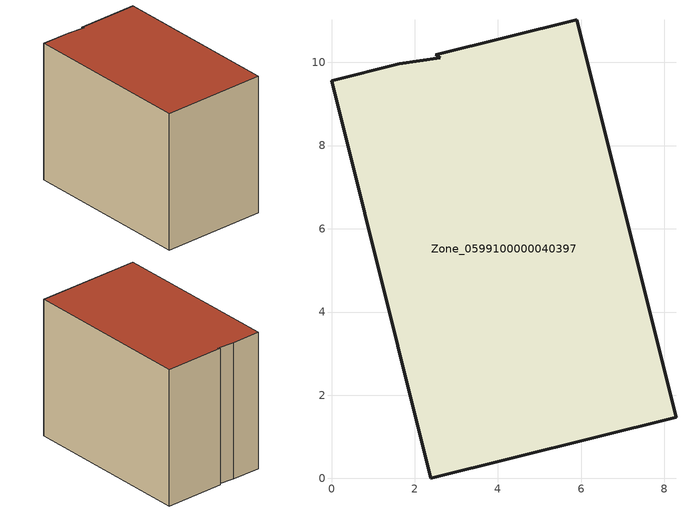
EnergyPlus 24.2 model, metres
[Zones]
Zone_0599100000040397
 floor ground (C_G): 2.51,10.19 5.89,11.03 8.28,1.47 2.39,0 0,9.56 1.63,9.97 2.61,10.11 z0
 wall outside (C_F): 2.39,0 8.28,1.47 5.89,11.03 2.51,10.19 2.61,10.11 1.63,9.97 0,9.56 2.39,0 z0:8.02
 roof outside (C_R): 5.89,11.03 2.51,10.19 2.61,10.11 1.63,9.97 0,9.56 2.39,0 8.28,1.47 z8.02
[BUILDING]
Pand.0599100000040397: North Axis=0; Terrain=City; Loads Convergence Tolerance Value=0.04; Temperature Convergence Tolerance Value=0.4; Solar Distribution=FullExterior; Maximum Number of Warmup Days=25; Minimum Number of Warmup Days=1
[Site:Location]
Rotterdam.The.Hague.AP_ZH_NLD Design_Conditions: Latitude=51.96; Longitude=4.45; Time Zone=1; Elevation=-4.5
[SITE:GROUNDTEMPERATURE:BUILDINGSURFACE]
18, 18, 18, 18, 18, 18, 18, 18, 18, 18, 18, 18
[MATERIAL] Thermal Absorptance=0.9; Solar Absorptance=0.7; Visible Absorptance=0.7
Name | Roughness | Thickness | Conductivity | Density | Specific Heat
G.TI.1965-1974 | MediumSmooth | 0.15 | 0.882353 | 540 | 1210
F.TI.1965-1974 | Rough | 0.3 | 0.697674 | 1920 | 840
R.TI.1965-1974 | MediumRough | 0.2 | 0.232558 | 1500 | 1000
[CONSTRUCTION]
C_G: G.TI.1965-1974
C_F: F.TI.1965-1974
C_R: R.TI.1965-1974
[ZONE]
Zone_0599100000040397: Type=1; Multiplier=1; Ceiling Height=Autocalculate; Volume=Autocalculate; Floor Area=autocalculate; Part of Total Floor Area=Yes
[ZONEINFILTRATION:DESIGNFLOWRATE]
Infil_Zone_0599100000040397: Zone or ZoneList or Space or SpaceList=Zone_0599100000040397; Schedule=AlwaysOn; Design Flow Rate Calculation Method=Flow/Area; Flow Rate per Floor Area=0.003; Constant Term Coefficient=1; Temperature Term Coefficient=0; Velocity Term Coefficient=0; Velocity Squared Term Coefficient=0
[HVACTEMPLATE:ZONE:IDEALLOADSAIRSYSTEM]
Zone_0599100000040397: Maximum Heating Supply Air Temperature=50; Minimum Cooling Supply Air Temperature=13; Maximum Heating Supply Air Humidity Ratio=0.0156; Minimum Cooling Supply Air Humidity Ratio=0.0077; Heating Limit=NoLimit; Cooling Limit=NoLimit; Dehumidification Control Type=ConstantSensibleHeatRatio; Cooling Sensible Heat Ratio=0.7; Dehumidification Setpoint=60; Humidification Control Type=None; Humidification Setpoint=30; Outdoor Air Method=None; Outdoor Air Flow Rate per Person=0.00944; Outdoor Air Flow Rate per Zone Floor Area=0; Outdoor Air Flow Rate per Zone=0; Demand Controlled Ventilation Type=None; Outdoor Air Economizer Type=NoEconomizer; Heat Recovery Type=None; Sensible Heat Recovery Effectiveness=0.7; Latent Heat Recovery Effectiveness=0.65
[ZONECONTROL:THERMOSTAT]
ThermostatControl_Zone_0599100000040397: Zone or ZoneList=Zone_0599100000040397; Control Type Schedule=DualSetpointControlType; Control 1=Thermostat_Zone_0599100000040397; Temperature Difference Between Cutout And Setpoint=0
[THERMOSTATSETPOINT:DUALSETPOINT]
Thermostat_Zone_0599100000040397: Heating Setpoint Temperature Schedule=HeatingSetpoint_Zone_0599100000040397; Cooling Setpoint Temperature Schedule=CoolingSetpoint_Zone_0599100000040397
[SCHEDULE:COMPACT]
HeatingSetpoint_Zone_0599100000040397: Through: 12/31, For: AllDays, Until: 24:00, 21
CoolingSetpoint_Zone_0599100000040397: Through: 12/31, For: AllDays, Until: 24:00, 24
DualSetpointControlType: Through: 12/31, For: AllDays, Until: 24:00, 4
AlwaysOn: Through: 12/31, For: AllDays, Until: 24:00, 1
